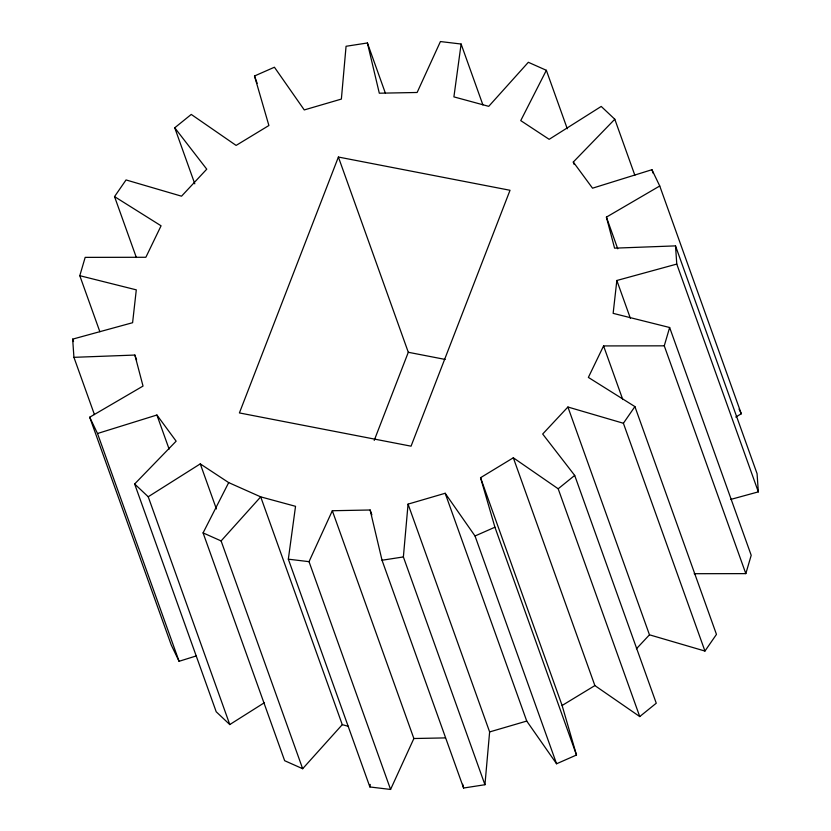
<?xml version="1.0" encoding="UTF-8"?>
<svg xmlns="http://www.w3.org/2000/svg" width="831" height="831" viewBox="0 0 831 831"><rect width="100%" height="100%" fill="white"/><g stroke="black" fill="none" stroke-linecap="round" stroke-linejoin="round"><path stroke-width="1.25" d="M385.293 92.916L367.406 42.973L346.06 46.276L341.375 99.076L304.26 109.931L274.427 67.228L254.515 75.985L268.891 125.512L236.118 145.415L191.255 114.429L174.739 127.787L206.753 169.171L181.532 196.189L126.052 179.943L114.533 196.604L161.069 225.803L145.861 257.278L85.178 257.371L79.797 275.695L136.294 289.853L132.596 322.708L72.661 339.131L73.928 357.33L134.861 355.055L143.025 386.072L89.706 417.214L97.507 433.502L156.903 415.022L176.141 441.168L134.643 483.985L148.219 496.761L200.271 463.885L228.691 482.603L260.705 496.865L295.535 506.318L288.336 559.18L369.888 786.967L390.58 789.45L309.028 561.663L332.317 510.733L370.127 509.995L382.031 560.239L463.594 788.027L484.94 784.724L403.378 556.936L408.063 504.126L445.177 493.271L475.02 535.985L556.573 763.772L576.485 755.015L562.109 705.488L480.557 477.7L513.319 457.788L558.183 488.784L639.745 716.571L656.261 703.213L574.699 475.415L542.685 434.031L567.905 407.013L623.395 423.259L704.948 651.057L716.467 634.396L634.905 406.598L588.369 377.409L603.576 345.925L664.26 345.831L745.822 573.629L694.176 573.702M484.94 784.724L489.625 731.924L408.063 504.126M367.406 42.973L379.31 93.207L417.131 92.48L440.42 41.55L461.112 44.033L453.903 96.884L488.732 106.347L528.339 62.283L546.351 70.303L520.746 120.609L549.166 139.328L601.218 106.441L614.795 119.228L573.297 162.035L592.534 188.19L651.93 169.711L659.741 185.988L606.412 217.13L614.576 248.157L675.51 245.883L676.777 264.081L616.841 280.494L613.143 313.36L669.641 327.507L751.203 555.305L745.822 573.629M369.888 786.967L370.242 784.454M664.26 345.831L669.641 327.507M338.394 157.038L239.411 412.934L411.054 446.174L510.026 190.278L338.394 157.038L408.301 352.282L374.22 440.399M390.58 789.45L413.869 738.52L332.317 510.733M302.661 768.717L221.108 540.929L260.705 496.865L342.268 724.653L302.661 768.717L284.649 760.697L203.086 532.9L228.691 482.603M623.395 423.259L634.905 406.598M636.421 648.782L649.468 634.811L567.905 407.013M558.183 488.784L574.699 475.415M134.643 483.985L216.205 711.772L229.782 724.559L264.476 702.642M562.109 705.488L594.882 685.585L639.745 716.571M735.747 417.027L741.294 413.786L659.741 185.988M475.02 535.985L494.923 527.218L480.557 477.7M89.706 417.214L171.259 645.012L179.07 661.289L196.396 655.898M489.625 731.924L526.74 721.069L556.573 763.772M730.865 499.389L758.339 491.869L757.072 473.67L675.51 245.883M382.031 560.239L403.378 556.936M413.869 738.52L445.385 737.907M288.336 559.18L309.028 561.663M408.301 352.282L445.167 359.428M342.268 724.653L348.49 726.346M649.468 634.811L704.948 651.057M203.086 532.9L221.108 540.929M739.071 409.132L741.294 413.786M651.93 169.711L653.239 173.357M676.777 264.081L758.339 491.869M614.795 119.228L634.853 175.258M606.412 217.13L617.745 248.801M546.351 70.303L567.282 128.774M616.841 280.494L630.365 318.263M573.297 162.035L574.169 164.476M603.576 345.925L622.762 399.524M461.112 44.033L482.915 104.945M513.319 457.788L594.882 685.585M494.923 527.218L576.485 755.015M445.177 493.271L526.74 721.069M254.515 75.985L257.132 83.297M370.127 509.995L371.873 514.867M174.739 127.787L194.797 183.828M114.533 196.604L136.346 257.517M200.271 463.885L216.403 508.956M156.903 415.022L169.119 449.124M134.861 355.055L136.606 359.927M79.797 275.695L99.865 331.735M148.219 496.761L229.782 724.559M72.661 339.131L73.533 341.572M73.928 357.33L94.433 414.576M97.507 433.502L179.07 661.289M462.701 784.256L463.594 788.027"/></g></svg>
